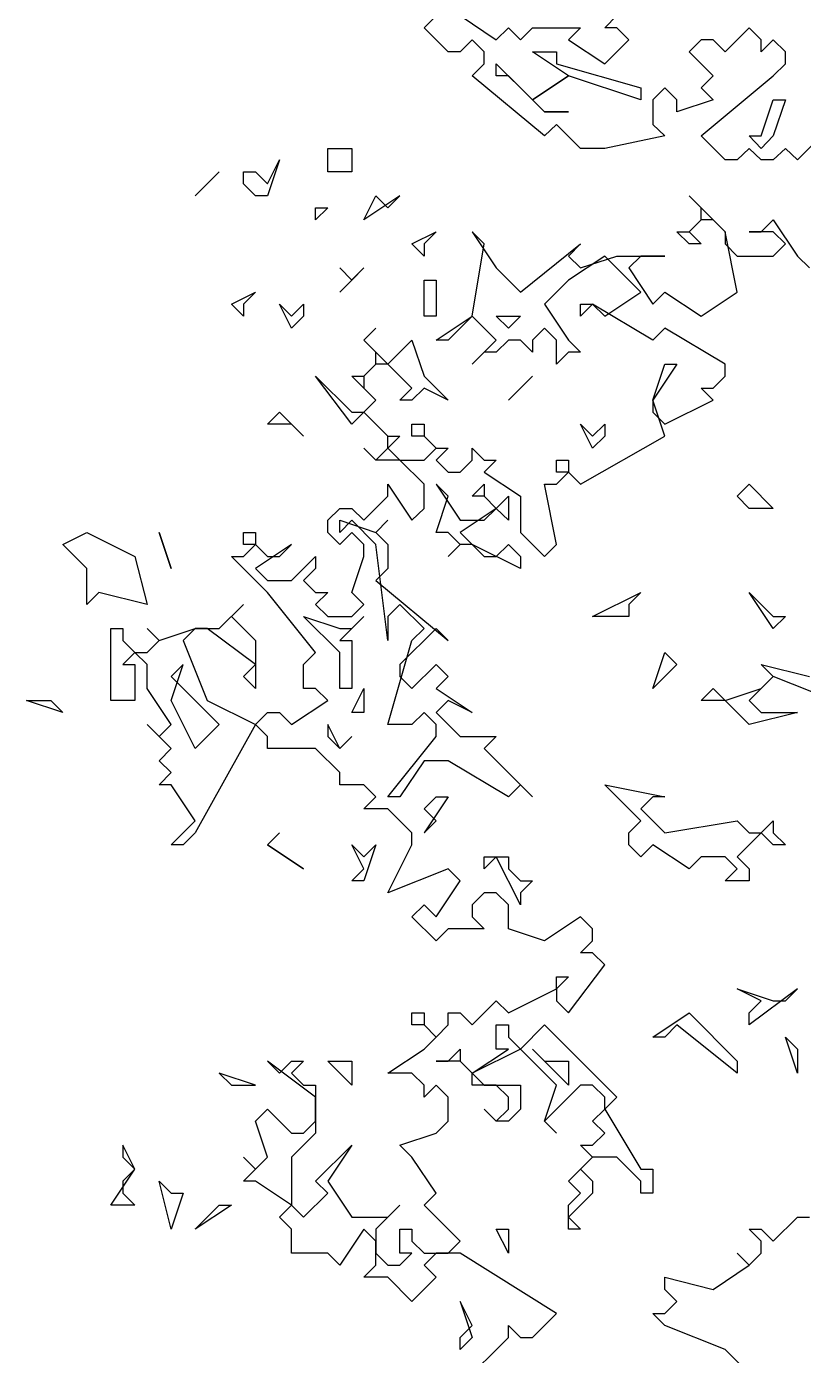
# Model space of a CAD drawing. Header units: millimetres. Extents: x 3633 to 4629, y 3430 to 3787.
# Drawn here: x 4066.57 to 4069.74, y 3715.89 to 3721.3 of the extents above; entities that cross this region are included whole.
import ezdxf

# ---------------------------------------------------------------- set-up
doc = ezdxf.new("R2010")
doc.units = ezdxf.units.MM

# ---------------------------------------------------------------- blocks, each defined once
blk = doc.blocks.new('Pine 3 Elev_133')
at = {"color": 0}
for p, q in [((-2185.2, 4192), (-2145.2, 4231.9)), ((-2125.2, 4212), (-2065.2, 4172.1)), ((-1885.2, 4192), (-1865.2, 4212)), ((-2165.2, 4172.1), (-2185.2, 4192)), ((-2065.2, 4172.1), (-2045.2, 4192)), ((-2045.2, 4192), (-2025.2, 4172.1)), ((-2025.2, 4172.1), (-2005.2, 4192)), ((-2005.2, 4192), (-1925.2, 4192)), ((-1925.2, 4192), (-1945.2, 4172.1)), ((-1865.2, 4192), (-1885.2, 4192)), ((-1845.2, 4172.1), (-1865.2, 4192)), ((-1645.2, 4192), (-1685.2, 4152.1)), ((-1625.2, 4172.1), (-1645.2, 4192)), ((-2145.2, 4152.1), (-2165.2, 4172.1)), ((-2125.2, 4152.1), (-2145.2, 4152.1)), ((-2105.2, 4172.1), (-2125.2, 4152.1)), ((-2085.2, 4152.1), (-2105.2, 4172.1)), ((-2085.2, 4132.1), (-2085.2, 4152.1)), ((-1945.2, 4112.2), (-2005.2, 4152.1)), ((-2005.2, 4152.1), (-1965.2, 4152.1)), ((-1965.2, 4152.1), (-1965.2, 4132.1)), ((-1945.2, 4172.1), (-1885.2, 4132.1)), ((-1885.2, 4132.1), (-1845.2, 4172.1)), ((-1725.2, 4172.1), (-1745.2, 4152.1)), ((-1745.2, 4152.1), (-1705.2, 4112.2)), ((-1705.2, 4172.1), (-1725.2, 4172.1)), ((-1685.2, 4152.1), (-1705.2, 4172.1)), ((-1605.2, 4172.1), (-1625.2, 4152.1)), ((-1625.2, 4152.1), (-1625.2, 4172.1)), ((-1585.2, 4152.1), (-1605.2, 4172.1)), ((-1585.2, 4132.1), (-1585.2, 4152.1)), ((-2105.2, 4112.2), (-2085.2, 4132.1)), ((-2065.2, 4112.2), (-2065.2, 4132.1)), ((-2065.2, 4132.1), (-2005.2, 4072.2)), ((-1965.2, 4132.1), (-1825.2, 4092.2)), ((-1605.2, 4112.2), (-1585.2, 4132.1)), ((-1985.2, 4012.4), (-2105.2, 4112.2)), ((-2045.2, 4112.2), (-2065.2, 4112.2)), ((-1985.2, 4052.3), (-2045.2, 4112.2)), ((-1945.2, 4112.2), (-2005.2, 4072.2)), ((-2005.2, 4072.2), (-1945.2, 4112.2)), ((-1825.2, 4072.2), (-1945.2, 4112.2)), ((-1725.2, 4012.4), (-1605.2, 4112.2)), ((-1705.2, 4112.2), (-1725.2, 4092.2)), ((-1825.2, 4092.2), (-1825.2, 4072.2)), ((-1785.2, 4092.2), (-1805.2, 4072.2)), ((-1765.2, 4072.2), (-1785.2, 4092.2)), ((-1725.2, 4092.2), (-1705.2, 4072.2)), ((-2005.2, 4072.2), (-1985.2, 4052.3)), ((-1805.2, 4072.2), (-1805.2, 4031.3)), ((-1705.2, 4072.2), (-1765.2, 4052.3)), ((-1765.2, 4052.3), (-1765.2, 4072.2)), ((-1625.2, 4012.4), (-1605.2, 4072.2)), ((-1605.2, 4072.2), (-1585.2, 4072.2)), ((-1585.2, 4072.2), (-1605.2, 4012.4)), ((-1985.2, 4052.3), (-1945.2, 4052.3)), ((-1945.2, 4052.3), (-1985.2, 4052.3)), ((-1965.2, 4031.3), (-1985.2, 4012.4)), ((-1925.2, 3991.4), (-1965.2, 4031.3)), ((-1805.2, 4031.3), (-1785.2, 4012.4)), ((-1785.2, 4012.4), (-1885.2, 3991.4)), ((-1685.2, 3972.4), (-1725.2, 4012.4)), ((-1625.2, 3991.4), (-1645.2, 4012.4)), ((-1645.2, 4012.4), (-1625.2, 4012.4)), ((-1605.2, 4012.4), (-1625.2, 3991.4)), ((-1525.2, 4012.4), (-1565.2, 3972.4)), ((-2345.2, 3952.5), (-2345.2, 3991.4)), ((-2345.2, 3991.4), (-2305.2, 3991.4)), ((-2305.2, 3991.4), (-2305.2, 3952.5)), ((-1885.2, 3991.4), (-1925.2, 3991.4)), ((-1645.2, 3991.4), (-1665.2, 3972.4)), ((-1625.2, 3972.4), (-1645.2, 3991.4)), ((-1585.2, 3991.4), (-1605.2, 3972.4)), ((-1565.2, 3972.4), (-1585.2, 3991.4)), ((-2525.2, 3952.5), (-2565.2, 3912.5)), ((-2565.2, 3912.5), (-2525.2, 3952.5)), ((-2485.2, 3932.5), (-2485.2, 3952.5)), ((-2485.2, 3952.5), (-2465.2, 3952.5)), ((-2465.2, 3952.5), (-2445.2, 3932.5)), ((-2445.2, 3932.5), (-2425.2, 3972.4)), ((-2425.2, 3972.4), (-2445.2, 3912.5)), ((-2325.2, 3952.5), (-2345.2, 3952.5)), ((-2305.2, 3952.5), (-2325.2, 3952.5)), ((-1665.2, 3972.4), (-1685.2, 3972.4)), ((-1605.2, 3972.4), (-1625.2, 3972.4)), ((-2465.2, 3912.5), (-2485.2, 3932.5)), ((-2445.2, 3912.5), (-2465.2, 3912.5)), ((-2225.2, 3912.5), (-2285.2, 3872.6)), ((-2285.2, 3872.6), (-2265.2, 3912.5)), ((-2265.2, 3912.5), (-2245.2, 3892.6)), ((-2245.2, 3892.6), (-2225.2, 3912.5)), ((-1725.2, 3892.6), (-1745.2, 3912.5)), ((-1745.2, 3912.5), (-1685.2, 3852.7)), ((-2365.2, 3872.6), (-2365.2, 3892.6)), ((-2365.2, 3892.6), (-2345.2, 3892.6)), ((-2345.2, 3892.6), (-2365.2, 3872.6)), ((-1725.2, 3872.6), (-1725.2, 3892.6)), ((-1725.2, 3872.6), (-1745.2, 3852.7)), ((-1745.2, 3852.7), (-1725.2, 3872.6)), ((-1705.2, 3872.6), (-1725.2, 3872.6)), ((-1685.2, 3852.7), (-1705.2, 3872.6)), ((-1625.2, 3852.7), (-1605.2, 3872.6)), ((-1605.2, 3872.6), (-1565.2, 3812.7)), ((-2205.2, 3832.7), (-2165.2, 3852.7)), ((-2165.2, 3852.7), (-2185.2, 3832.7)), ((-2085.2, 3832.7), (-2105.2, 3852.7)), ((-2105.2, 3852.7), (-2065.2, 3792.8)), ((-1745.2, 3832.7), (-1765.2, 3852.7)), ((-1765.2, 3852.7), (-1745.2, 3852.7)), ((-1745.2, 3852.7), (-1725.2, 3832.7)), ((-1665.2, 3752.9), (-1685.2, 3852.7)), ((-1685.2, 3852.7), (-1685.2, 3832.7)), ((-1605.2, 3852.7), (-1645.2, 3852.7)), ((-1645.2, 3852.7), (-1625.2, 3852.7)), ((-1585.2, 3832.7), (-1605.2, 3852.7)), ((-2185.2, 3812.7), (-2205.2, 3832.7)), ((-2185.2, 3832.7), (-2185.2, 3812.7)), ((-2105.2, 3712.9), (-2085.2, 3832.7)), ((-2025.2, 3752.9), (-1925.2, 3832.7)), ((-1925.2, 3832.7), (-1945.2, 3812.7)), ((-1725.2, 3832.7), (-1745.2, 3832.7)), ((-1685.2, 3832.7), (-1665.2, 3812.7)), ((-1605.2, 3812.7), (-1585.2, 3832.7)), ((-1885.2, 3812.7), (-1945.2, 3772.8)), ((-1945.2, 3812.7), (-1925.2, 3792.8)), ((-1925.2, 3792.8), (-1865.2, 3812.7)), ((-1825.2, 3752.9), (-1885.2, 3812.7)), ((-1865.2, 3812.7), (-1785.2, 3812.7)), ((-1825.2, 3812.7), (-1845.2, 3792.8)), ((-1785.2, 3812.7), (-1825.2, 3812.7)), ((-1665.2, 3812.7), (-1605.2, 3812.7)), ((-1565.2, 3812.7), (-1545.2, 3792.8)), ((-2285.2, 3792.8), (-2325.2, 3752.9)), ((-2305.2, 3772.8), (-2325.2, 3792.8)), ((-2325.2, 3792.8), (-2305.2, 3772.8)), ((-2305.2, 3772.8), (-2285.2, 3792.8)), ((-2065.2, 3792.8), (-2025.2, 3752.9)), ((-1845.2, 3792.8), (-1805.2, 3732.9)), ((-2325.2, 3752.9), (-2305.2, 3772.8)), ((-2185.2, 3772.8), (-2165.2, 3772.8)), ((-2185.2, 3712.9), (-2185.2, 3772.8)), ((-2165.2, 3772.8), (-2165.2, 3712.9)), ((-1945.2, 3772.8), (-1985.2, 3732.9)), ((-2505.2, 3732.9), (-2465.2, 3752.9)), ((-2485.2, 3712.9), (-2505.2, 3732.9)), ((-2465.2, 3752.9), (-2485.2, 3732.9)), ((-2485.2, 3732.9), (-2485.2, 3712.9)), ((-2405.2, 3693), (-2425.2, 3732.9)), ((-2425.2, 3732.9), (-2405.2, 3712.9)), ((-2405.2, 3712.9), (-2385.2, 3732.9)), ((-2385.2, 3732.9), (-2385.2, 3712.9)), ((-1985.2, 3732.9), (-1945.2, 3673)), ((-1905.2, 3732.9), (-1925.2, 3712.9)), ((-1925.2, 3712.9), (-1925.2, 3732.9)), ((-1925.2, 3732.9), (-1905.2, 3732.9)), ((-1805.2, 3673), (-1905.2, 3732.9)), ((-1905.2, 3732.9), (-1885.2, 3712.9)), ((-1885.2, 3712.9), (-1825.2, 3752.9)), ((-1805.2, 3732.9), (-1785.2, 3752.9)), ((-1785.2, 3752.9), (-1725.2, 3712.9)), ((-1725.2, 3712.9), (-1665.2, 3752.9)), ((-2385.2, 3712.9), (-2405.2, 3693)), ((-2165.2, 3712.9), (-2185.2, 3712.9)), ((-2165.2, 3673), (-2105.2, 3712.9)), ((-2105.2, 3712.9), (-2145.2, 3673)), ((-2065.2, 3673), (-2105.2, 3712.9)), ((-2045.2, 3693), (-2065.2, 3712.9)), ((-2065.2, 3712.9), (-2025.2, 3712.9)), ((-2025.2, 3712.9), (-2045.2, 3693)), ((-2285.2, 3673), (-2265.2, 3693)), ((-2265.2, 3693), (-2285.2, 3673)), ((-1985.2, 3693), (-2005.2, 3673)), ((-1965.2, 3673), (-1985.2, 3693)), ((-1785.2, 3693), (-1805.2, 3673)), ((-1685.2, 3633.1), (-1785.2, 3693)), ((-2265.2, 3653), (-2285.2, 3673)), ((-2285.2, 3673), (-2245.2, 3633.1)), ((-2245.2, 3633.1), (-2205.2, 3673)), ((-2205.2, 3673), (-2185.2, 3613.1)), ((-2145.2, 3673), (-2165.2, 3673)), ((-2105.2, 3633.1), (-2065.2, 3673)), ((-2045.2, 3673), (-2065.2, 3653)), ((-2025.2, 3673), (-2045.2, 3673)), ((-2005.2, 3653), (-2025.2, 3673)), ((-2005.2, 3673), (-2005.2, 3653)), ((-1965.2, 3633.1), (-1965.2, 3673)), ((-1945.2, 3673), (-1925.2, 3653)), ((-2265.2, 3633.1), (-2265.2, 3653)), ((-2085.2, 3653), (-2105.2, 3633.1)), ((-2065.2, 3653), (-2085.2, 3653)), ((-1945.2, 3653), (-1965.2, 3633.1)), ((-1925.2, 3653), (-1945.2, 3653)), ((-2285.2, 3613.1), (-2265.2, 3633.1)), ((-2265.2, 3633.1), (-2285.2, 3613.1)), ((-2245.2, 3633.1), (-2265.2, 3633.1)), ((-2205.2, 3593.2), (-2245.2, 3633.1)), ((-1805.2, 3573.2), (-1785.2, 3633.1)), ((-1765.2, 3633.1), (-1805.2, 3573.2)), ((-1785.2, 3633.1), (-1765.2, 3633.1)), ((-1685.2, 3613.1), (-1685.2, 3633.1)), ((-2305.2, 3533.3), (-2365.2, 3613.1)), ((-2365.2, 3613.1), (-2305.2, 3553.2)), ((-2265.2, 3573.2), (-2305.2, 3613.1)), ((-2305.2, 3613.1), (-2285.2, 3613.1)), ((-2285.2, 3613.1), (-2285.2, 3593.2)), ((-2185.2, 3613.1), (-2145.2, 3573.2)), ((-2005.2, 3613.1), (-2045.2, 3573.2)), ((-2045.2, 3573.2), (-2005.2, 3613.1)), ((-1705.2, 3593.2), (-1685.2, 3613.1)), ((-2285.2, 3593.2), (-2265.2, 3573.2)), ((-2225.2, 3573.2), (-2205.2, 3593.2)), ((-2185.2, 3593.2), (-2205.2, 3573.2)), ((-2145.2, 3573.2), (-2185.2, 3593.2)), ((-1705.2, 3573.2), (-1725.2, 3593.2)), ((-1725.2, 3593.2), (-1705.2, 3593.2)), ((-2285.2, 3553.2), (-2265.2, 3573.2)), ((-2265.2, 3573.2), (-2285.2, 3553.2)), ((-2205.2, 3573.2), (-2225.2, 3573.2)), ((-1785.2, 3513.3), (-1805.2, 3573.2)), ((-1805.2, 3573.2), (-1805.2, 3553.2)), ((-1785.2, 3533.3), (-1705.2, 3573.2)), ((-2445.2, 3533.3), (-2425.2, 3553.2)), ((-2405.2, 3533.3), (-2445.2, 3533.3)), ((-2425.2, 3553.2), (-2385.2, 3513.3)), ((-2385.2, 3513.3), (-2405.2, 3533.3)), ((-2285.2, 3553.2), (-2305.2, 3533.3)), ((-2305.2, 3553.2), (-2285.2, 3553.2)), ((-2245.2, 3513.3), (-2285.2, 3553.2)), ((-2285.2, 3553.2), (-2245.2, 3513.3)), ((-2205.2, 3513.3), (-2205.2, 3533.3)), ((-2205.2, 3533.3), (-2185.2, 3533.3)), ((-2185.2, 3533.3), (-2185.2, 3513.3)), ((-1905.2, 3493.3), (-1925.2, 3533.3)), ((-1925.2, 3533.3), (-1905.2, 3513.3)), ((-1905.2, 3513.3), (-1885.2, 3533.3)), ((-1885.2, 3533.3), (-1885.2, 3513.3)), ((-1805.2, 3553.2), (-1785.2, 3533.3)), ((-2245.2, 3493.3), (-2245.2, 3513.3)), ((-2245.2, 3513.3), (-2225.2, 3513.3)), ((-2225.2, 3513.3), (-2245.2, 3493.3)), ((-2185.2, 3513.3), (-2205.2, 3513.3)), ((-2165.2, 3493.3), (-2185.2, 3513.3)), ((-2185.2, 3513.3), (-2165.2, 3493.3)), ((-1925.2, 3433.5), (-1785.2, 3513.3)), ((-1885.2, 3513.3), (-1905.2, 3493.3)), ((-2265.2, 3473.4), (-2285.2, 3493.3)), ((-2285.2, 3493.3), (-2265.2, 3473.4)), ((-2265.2, 3473.4), (-2245.2, 3493.3)), ((-2245.2, 3493.3), (-2225.2, 3473.4)), ((-2185.2, 3473.4), (-2165.2, 3493.3)), ((-2165.2, 3493.3), (-2145.2, 3493.3)), ((-2145.2, 3493.3), (-2165.2, 3473.4)), ((-2105.2, 3473.4), (-2105.2, 3493.3)), ((-2105.2, 3493.3), (-2085.2, 3473.4)), ((-2225.2, 3473.4), (-2265.2, 3473.4)), ((-2185.2, 3433.5), (-2225.2, 3473.4)), ((-2225.2, 3473.4), (-2185.2, 3473.4)), ((-2165.2, 3473.4), (-2145.2, 3453.4)), ((-2125.2, 3453.4), (-2105.2, 3473.4)), ((-2085.2, 3473.4), (-2065.2, 3473.4)), ((-2065.2, 3473.4), (-2085.2, 3453.4)), ((-1965.2, 3453.4), (-1965.2, 3473.4)), ((-1965.2, 3473.4), (-1945.2, 3473.4)), ((-1945.2, 3473.4), (-1945.2, 3453.4)), ((-2145.2, 3453.4), (-2125.2, 3453.4)), ((-2085.2, 3453.4), (-2025.2, 3413.5)), ((-1965.2, 3433.5), (-1945.2, 3453.4)), ((-1945.2, 3453.4), (-1965.2, 3453.4)), ((-1945.2, 3453.4), (-1925.2, 3433.5)), ((-2245.2, 3413.5), (-2245.2, 3433.5)), ((-2245.2, 3433.5), (-2205.2, 3373.6)), ((-2185.2, 3393.5), (-2185.2, 3433.5)), ((-2145.2, 3413.5), (-2165.2, 3433.5)), ((-2165.2, 3433.5), (-2125.2, 3373.6)), ((-2105.2, 3413.5), (-2085.2, 3433.5)), ((-2085.2, 3433.5), (-2085.2, 3413.5)), ((-1965.2, 3333.7), (-1985.2, 3433.5)), ((-1985.2, 3433.5), (-1965.2, 3433.5)), ((-1665.2, 3413.5), (-1645.2, 3433.5)), ((-1645.2, 3433.5), (-1605.2, 3393.5)), ((-2285.2, 3373.6), (-2245.2, 3413.5)), ((-2165.2, 3353.6), (-2145.2, 3413.5)), ((-2085.2, 3413.5), (-2105.2, 3413.5)), ((-2065.2, 3393.5), (-2085.2, 3413.5)), ((-2085.2, 3413.5), (-2065.2, 3393.5)), ((-2065.2, 3393.5), (-2045.2, 3413.5)), ((-2045.2, 3413.5), (-2045.2, 3373.6)), ((-2025.2, 3413.5), (-2025.2, 3353.6)), ((-1645.2, 3393.5), (-1665.2, 3413.5)), ((-2345.2, 3373.6), (-2325.2, 3393.5)), ((-2325.2, 3393.5), (-2305.2, 3393.5)), ((-2305.2, 3393.5), (-2285.2, 3373.6)), ((-2205.2, 3373.6), (-2185.2, 3393.5)), ((-2065.2, 3393.5), (-2125.2, 3353.6)), ((-2085.2, 3373.6), (-2065.2, 3393.5)), ((-2045.2, 3373.6), (-2065.2, 3393.5)), ((-1605.2, 3393.5), (-1645.2, 3393.5)), ((-2345.2, 3353.6), (-2345.2, 3373.6)), ((-2305.2, 3373.6), (-2325.2, 3353.6)), ((-2325.2, 3353.6), (-2325.2, 3373.6)), ((-2325.2, 3373.6), (-2265.2, 3353.6)), ((-2265.2, 3333.7), (-2305.2, 3373.6)), ((-2245.2, 3373.6), (-2265.2, 3353.6)), ((-2265.2, 3353.6), (-2245.2, 3373.6)), ((-2125.2, 3373.6), (-2085.2, 3373.6)), ((-2785.2, 3333.7), (-2745.2, 3353.6)), ((-2745.2, 3293.7), (-2785.2, 3333.7)), ((-2745.2, 3353.6), (-2665.2, 3313.7)), ((-2625.2, 3353.6), (-2605.2, 3293.7)), ((-2605.2, 3293.7), (-2625.2, 3353.6)), ((-2485.2, 3333.7), (-2485.2, 3353.6)), ((-2485.2, 3353.6), (-2465.2, 3353.6)), ((-2485.2, 3313.7), (-2465.2, 3333.7)), ((-2465.2, 3333.7), (-2485.2, 3333.7)), ((-2465.2, 3353.6), (-2465.2, 3333.7)), ((-2465.2, 3333.7), (-2445.2, 3313.7)), ((-2405.2, 3333.7), (-2465.2, 3293.7)), ((-2425.2, 3313.7), (-2405.2, 3333.7)), ((-2325.2, 3333.7), (-2345.2, 3353.6)), ((-2305.2, 3353.6), (-2325.2, 3333.7)), ((-2285.2, 3333.7), (-2305.2, 3353.6)), ((-2285.2, 3313.7), (-2285.2, 3333.7)), ((-2265.2, 3353.6), (-2245.2, 3333.7)), ((-2245.2, 3174), (-2265.2, 3333.7)), ((-2245.2, 3333.7), (-2245.2, 3293.7)), ((-2145.2, 3353.6), (-2165.2, 3353.6)), ((-2125.2, 3333.7), (-2145.2, 3353.6)), ((-2125.2, 3333.7), (-2145.2, 3313.7)), ((-2145.2, 3313.7), (-2125.2, 3333.7)), ((-2125.2, 3353.6), (-2085.2, 3313.7)), ((-2105.2, 3333.7), (-2125.2, 3333.7)), ((-2025.2, 3293.7), (-2105.2, 3333.7)), ((-2065.2, 3313.7), (-2045.2, 3333.7)), ((-2045.2, 3333.7), (-2025.2, 3313.7)), ((-2025.2, 3353.6), (-1985.2, 3313.7)), ((-1985.2, 3313.7), (-1965.2, 3333.7)), ((-2665.2, 3313.7), (-2645.2, 3233.8)), ((-2445.2, 3253.8), (-2505.2, 3313.7)), ((-2505.2, 3313.7), (-2485.2, 3313.7)), ((-2445.2, 3313.7), (-2425.2, 3313.7)), ((-2405.2, 3273.8), (-2365.2, 3313.7)), ((-2365.2, 3313.7), (-2365.2, 3293.7)), ((-2305.2, 3253.8), (-2285.2, 3313.7)), ((-2085.2, 3313.7), (-2065.2, 3313.7)), ((-2025.2, 3313.7), (-2025.2, 3293.7)), ((-2745.2, 3233.8), (-2745.2, 3293.7)), ((-2465.2, 3293.7), (-2445.2, 3273.8)), ((-2365.2, 3293.7), (-2385.2, 3273.8)), ((-2245.2, 3293.7), (-2265.2, 3273.8)), ((-2445.2, 3273.8), (-2405.2, 3273.8)), ((-2385.2, 3273.8), (-2365.2, 3253.8)), ((-2265.2, 3273.8), (-2145.2, 3174)), ((-2725.2, 3253.8), (-2745.2, 3233.8)), ((-2645.2, 3233.8), (-2725.2, 3253.8)), ((-2365.2, 3154), (-2445.2, 3253.8)), ((-2365.2, 3253.8), (-2345.2, 3253.8)), ((-2345.2, 3253.8), (-2365.2, 3233.8)), ((-2285.2, 3233.8), (-2305.2, 3253.8)), ((-1905.2, 3213.9), (-1825.2, 3253.8)), ((-1825.2, 3253.8), (-1845.2, 3233.8)), ((-1605.2, 3193.9), (-1645.2, 3253.8)), ((-1645.2, 3253.8), (-1605.2, 3213.9)), ((-2525.2, 3193.9), (-2485.2, 3233.8)), ((-2485.2, 3233.8), (-2505.2, 3213.9)), ((-2365.2, 3233.8), (-2345.2, 3213.9)), ((-2305.2, 3213.9), (-2285.2, 3233.8)), ((-2225.2, 3233.8), (-2245.2, 3213.9)), ((-2185.2, 3193.9), (-2225.2, 3233.8)), ((-1845.2, 3233.8), (-1845.2, 3213.9)), ((-2505.2, 3213.9), (-2465.2, 3174)), ((-2325.2, 3154), (-2385.2, 3213.9)), ((-2385.2, 3213.9), (-2325.2, 3193.9)), ((-2345.2, 3213.9), (-2305.2, 3213.9)), ((-2285.2, 3213.9), (-2325.2, 3174)), ((-2305.2, 3193.9), (-2285.2, 3213.9)), ((-2245.2, 3213.9), (-2245.2, 3174)), ((-1845.2, 3213.9), (-1905.2, 3213.9)), ((-1585.2, 3213.9), (-1605.2, 3193.9)), ((-1605.2, 3213.9), (-1585.2, 3213.9)), ((-2705.2, 3074.1), (-2705.2, 3193.9)), ((-2705.2, 3193.9), (-2685.2, 3193.9)), ((-2685.2, 3193.9), (-2685.2, 3174)), ((-2625.2, 3174), (-2645.2, 3193.9)), ((-2645.2, 3193.9), (-2625.2, 3174)), ((-2625.2, 3174), (-2565.2, 3193.9)), ((-2565.2, 3193.9), (-2585.2, 3174)), ((-2565.2, 3193.9), (-2525.2, 3193.9)), ((-2545.2, 3193.9), (-2565.2, 3193.9)), ((-2465.2, 3134), (-2545.2, 3193.9)), ((-2325.2, 3193.9), (-2305.2, 3193.9)), ((-2165.2, 3193.9), (-2225.2, 3134)), ((-2205.2, 3174), (-2185.2, 3193.9)), ((-2145.2, 3174), (-2165.2, 3193.9)), ((-2685.2, 3174), (-2665.2, 3154)), ((-2645.2, 3154), (-2625.2, 3174)), ((-2585.2, 3174), (-2545.2, 3074.1)), ((-2465.2, 3174), (-2465.2, 3094.1)), ((-2325.2, 3174), (-2305.2, 3174)), ((-2305.2, 3174), (-2305.2, 3094.1)), ((-2245.2, 3034.2), (-2205.2, 3174)), ((-2665.2, 3154), (-2685.2, 3134)), ((-2645.2, 3134), (-2665.2, 3154)), ((-2665.2, 3154), (-2645.2, 3154)), ((-2385.2, 3134), (-2365.2, 3154)), ((-2325.2, 3094.1), (-2325.2, 3154)), ((-1805.2, 3094.1), (-1785.2, 3154)), ((-1785.2, 3154), (-1765.2, 3134)), ((-2685.2, 3134), (-2665.2, 3134)), ((-2665.2, 3134), (-2665.2, 3074.1)), ((-2645.2, 3094.1), (-2645.2, 3134)), ((-2605.2, 3074.1), (-2585.2, 3134)), ((-2585.2, 3134), (-2605.2, 3114.1)), ((-2605.2, 3114.1), (-2525.2, 3034.2)), ((-2485.2, 3114.1), (-2465.2, 3134)), ((-2465.2, 3094.1), (-2485.2, 3114.1)), ((-2385.2, 3094.1), (-2385.2, 3134)), ((-2225.2, 3134), (-2225.2, 3114.1)), ((-2225.2, 3114.1), (-2205.2, 3094.1)), ((-2205.2, 3094.1), (-2165.2, 3134)), ((-2165.2, 3134), (-2145.2, 3114.1)), ((-2145.2, 3114.1), (-2165.2, 3094.1)), ((-1765.2, 3134), (-1805.2, 3094.1)), ((-1605.2, 3114.1), (-1645.2, 3074.1)), ((-1605.2, 3114.1), (-1625.2, 3134)), ((-1625.2, 3134), (-1545.2, 3114.1)), ((-1625.2, 3094.1), (-1605.2, 3114.1)), ((-1505.2, 3074.1), (-1605.2, 3114.1)), ((-2605.2, 3034.2), (-2645.2, 3094.1)), ((-2365.2, 3094.1), (-2385.2, 3094.1)), ((-2345.2, 3074.1), (-2365.2, 3094.1)), ((-2305.2, 3094.1), (-2325.2, 3094.1)), ((-2305.2, 3054.2), (-2285.2, 3094.1)), ((-2285.2, 3094.1), (-2285.2, 3054.2)), ((-2165.2, 3094.1), (-2105.2, 3054.2)), ((-1725.2, 3074.1), (-1705.2, 3094.1)), ((-1705.2, 3094.1), (-1685.2, 3074.1)), ((-1685.2, 3074.1), (-1625.2, 3094.1)), ((-2785.2, 3054.2), (-2845.2, 3074.1)), ((-2845.2, 3074.1), (-2805.2, 3074.1)), ((-2805.2, 3074.1), (-2785.2, 3054.2)), ((-2665.2, 3074.1), (-2705.2, 3074.1)), ((-2565.2, 2994.3), (-2605.2, 3074.1)), ((-2545.2, 3074.1), (-2465.2, 3034.2)), ((-2405.2, 3034.2), (-2345.2, 3074.1)), ((-2145.2, 3074.1), (-2165.2, 3054.2)), ((-2105.2, 3054.2), (-2145.2, 3074.1)), ((-1685.2, 3074.1), (-1725.2, 3074.1)), ((-1645.2, 3034.2), (-1685.2, 3074.1)), ((-1645.2, 3074.1), (-1625.2, 3054.2)), ((-2465.2, 3034.2), (-2445.2, 3054.2)), ((-2445.2, 3054.2), (-2425.2, 3054.2)), ((-2425.2, 3054.2), (-2405.2, 3034.2)), ((-2285.2, 3054.2), (-2305.2, 3054.2)), ((-2185.2, 3054.2), (-2205.2, 3034.2)), ((-2165.2, 3034.2), (-2185.2, 3054.2)), ((-2165.2, 3054.2), (-2125.2, 3014.3)), ((-1565.2, 3054.2), (-1645.2, 3034.2)), ((-1625.2, 3054.2), (-1565.2, 3054.2)), ((-2605.2, 2994.3), (-2645.2, 3034.2)), ((-2645.2, 3034.2), (-2625.2, 3014.3)), ((-2625.2, 3014.3), (-2605.2, 3034.2)), ((-2465.2, 3034.2), (-2565.2, 2854.6)), ((-2525.2, 3034.2), (-2565.2, 2994.3)), ((-2445.2, 3014.3), (-2465.2, 3034.2)), ((-2325.2, 2994.3), (-2345.2, 3034.2)), ((-2345.2, 3034.2), (-2345.2, 3014.3)), ((-2205.2, 3034.2), (-2245.2, 3034.2)), ((-2165.2, 3014.3), (-2165.2, 3034.2)), ((-2445.2, 2994.3), (-2445.2, 3014.3)), ((-2345.2, 3014.3), (-2325.2, 2994.3)), ((-2325.2, 2994.3), (-2305.2, 3014.3)), ((-2305.2, 3014.3), (-2325.2, 2994.3)), ((-2245.2, 2914.4), (-2165.2, 3014.3)), ((-2125.2, 3014.3), (-2065.2, 3014.3)), ((-2065.2, 3014.3), (-2085.2, 2994.3)), ((-2625.2, 2974.3), (-2605.2, 2994.3)), ((-2365.2, 2994.3), (-2445.2, 2994.3)), ((-2325.2, 2954.4), (-2365.2, 2994.3)), ((-2085.2, 2994.3), (-2005.2, 2914.4)), ((-2605.2, 2954.4), (-2625.2, 2974.3)), ((-2185.2, 2974.3), (-2225.2, 2914.4)), ((-2145.2, 2974.3), (-2185.2, 2974.3)), ((-2045.2, 2914.4), (-2145.2, 2974.3)), ((-2625.2, 2934.4), (-2605.2, 2954.4)), ((-2325.2, 2934.4), (-2325.2, 2954.4)), ((-2605.2, 2934.4), (-2625.2, 2934.4)), ((-2565.2, 2874.5), (-2605.2, 2934.4)), ((-2285.2, 2934.4), (-2325.2, 2934.4)), ((-2265.2, 2914.4), (-2285.2, 2934.4)), ((-2285.2, 2894.5), (-2265.2, 2914.4)), ((-2225.2, 2914.4), (-2245.2, 2914.4)), ((-2185.2, 2894.5), (-2165.2, 2914.4)), ((-2145.2, 2914.4), (-2185.2, 2854.6)), ((-2165.2, 2914.4), (-2145.2, 2914.4)), ((-2025.2, 2934.4), (-2045.2, 2914.4)), ((-2005.2, 2914.4), (-2025.2, 2934.4)), ((-1825.2, 2874.5), (-1885.2, 2934.4)), ((-1885.2, 2934.4), (-1785.2, 2914.4)), ((-1805.2, 2914.4), (-1825.2, 2894.5)), ((-1785.2, 2914.4), (-1805.2, 2914.4)), ((-2245.2, 2894.5), (-2285.2, 2894.5)), ((-2205.2, 2854.6), (-2245.2, 2894.5)), ((-2165.2, 2874.5), (-2185.2, 2894.5)), ((-1825.2, 2894.5), (-1785.2, 2854.6)), ((-2605.2, 2834.6), (-2565.2, 2874.5)), ((-2185.2, 2854.6), (-2165.2, 2874.5)), ((-1845.2, 2854.6), (-1825.2, 2874.5)), ((-1785.2, 2854.6), (-1665.2, 2874.5)), ((-1665.2, 2874.5), (-1645.2, 2854.6)), ((-1625.2, 2854.6), (-1605.2, 2874.5)), ((-1605.2, 2874.5), (-1605.2, 2854.6)), ((-2565.2, 2854.6), (-2585.2, 2834.6)), ((-2445.2, 2834.6), (-2425.2, 2854.6)), ((-2425.2, 2854.6), (-2445.2, 2834.6)), ((-2205.2, 2834.6), (-2205.2, 2854.6)), ((-1845.2, 2834.6), (-1845.2, 2854.6)), ((-1625.2, 2854.6), (-1665.2, 2814.6)), ((-1645.2, 2854.6), (-1625.2, 2854.6)), ((-1605.2, 2834.6), (-1625.2, 2854.6)), ((-1605.2, 2854.6), (-1585.2, 2834.6)), ((-2585.2, 2834.6), (-2605.2, 2834.6)), ((-2385.2, 2794.7), (-2445.2, 2834.6)), ((-2445.2, 2834.6), (-2385.2, 2794.7)), ((-2285.2, 2794.7), (-2305.2, 2834.6)), ((-2305.2, 2834.6), (-2285.2, 2814.6)), ((-2265.2, 2834.6), (-2285.2, 2774.7)), ((-2285.2, 2814.6), (-2265.2, 2834.6)), ((-2245.2, 2754.8), (-2205.2, 2834.6)), ((-1825.2, 2814.6), (-1845.2, 2834.6)), ((-1805.2, 2834.6), (-1825.2, 2814.6)), ((-1745.2, 2794.7), (-1805.2, 2834.6)), ((-1585.2, 2834.6), (-1605.2, 2834.6)), ((-2065.2, 2814.6), (-2085.2, 2794.7)), ((-2085.2, 2794.7), (-2085.2, 2814.6)), ((-2085.2, 2814.6), (-2045.2, 2814.6)), ((-2025.2, 2734.8), (-2065.2, 2814.6)), ((-2045.2, 2814.6), (-2045.2, 2794.7)), ((-1725.2, 2814.6), (-1745.2, 2794.7)), ((-1685.2, 2814.6), (-1725.2, 2814.6)), ((-1665.2, 2794.7), (-1685.2, 2814.6)), ((-1665.2, 2814.6), (-1645.2, 2794.7)), ((-2305.2, 2774.7), (-2285.2, 2794.7)), ((-2145.2, 2794.7), (-2245.2, 2754.8)), ((-2125.2, 2774.7), (-2145.2, 2794.7)), ((-2045.2, 2794.7), (-2025.2, 2774.7)), ((-1685.2, 2774.7), (-1665.2, 2794.7)), ((-1645.2, 2794.7), (-1645.2, 2774.7)), ((-2285.2, 2774.7), (-2305.2, 2774.7)), ((-2165.2, 2714.8), (-2125.2, 2774.7)), ((-2025.2, 2774.7), (-2005.2, 2774.7)), ((-2005.2, 2774.7), (-2025.2, 2754.8)), ((-1645.2, 2774.7), (-1685.2, 2774.7)), ((-2085.2, 2754.8), (-2105.2, 2734.8)), ((-2065.2, 2754.8), (-2085.2, 2754.8)), ((-2045.2, 2734.8), (-2065.2, 2754.8)), ((-2025.2, 2754.8), (-2025.2, 2734.8)), ((-2205.2, 2714.8), (-2185.2, 2734.8)), ((-2185.2, 2734.8), (-2165.2, 2714.8)), ((-2105.2, 2734.8), (-2105.2, 2714.8)), ((-2045.2, 2694.9), (-2045.2, 2734.8)), ((-2165.2, 2674.9), (-2205.2, 2714.8)), ((-2145.2, 2694.9), (-2165.2, 2674.9)), ((-2085.2, 2694.9), (-2145.2, 2694.9)), ((-2105.2, 2714.8), (-2085.2, 2694.9)), ((-1985.2, 2674.9), (-2045.2, 2694.9)), ((-1925.2, 2714.8), (-1985.2, 2674.9)), ((-1905.2, 2694.9), (-1925.2, 2714.8)), ((-1905.2, 2674.9), (-1905.2, 2694.9)), ((-1925.2, 2654.9), (-1905.2, 2674.9)), ((-1905.2, 2654.9), (-1925.2, 2654.9)), ((-1885.2, 2635), (-1905.2, 2654.9)), ((-1945.2, 2555.1), (-1885.2, 2635)), ((-1965.2, 2595.1), (-1965.2, 2615)), ((-1965.2, 2615), (-1945.2, 2615)), ((-1945.2, 2615), (-1965.2, 2595.1)), ((-2045.2, 2555.1), (-1965.2, 2595.1)), ((-1965.2, 2595.1), (-1965.2, 2575.1)), ((-1625.2, 2575.1), (-1665.2, 2595.1)), ((-1665.2, 2595.1), (-1605.2, 2575.1)), ((-1565.2, 2595.1), (-1645.2, 2535.2)), ((-1585.2, 2575.1), (-1565.2, 2595.1)), ((-2105.2, 2535.2), (-2065.2, 2575.1)), ((-2065.2, 2575.1), (-2045.2, 2555.1)), ((-1965.2, 2575.1), (-1945.2, 2555.1)), ((-1645.2, 2555.1), (-1625.2, 2575.1)), ((-1605.2, 2575.1), (-1585.2, 2575.1)), ((-2205.2, 2535.2), (-2205.2, 2555.1)), ((-2205.2, 2555.1), (-2185.2, 2555.1)), ((-2185.2, 2555.1), (-2185.2, 2535.2)), ((-2145.2, 2535.2), (-2145.2, 2555.1)), ((-2145.2, 2555.1), (-2125.2, 2555.1)), ((-2125.2, 2555.1), (-2105.2, 2535.2)), ((-1805.2, 2515.2), (-1745.2, 2555.1)), ((-1745.2, 2555.1), (-1665.2, 2475.3)), ((-1645.2, 2535.2), (-1645.2, 2555.1)), ((-2185.2, 2535.2), (-2205.2, 2535.2)), ((-2165.2, 2515.2), (-2185.2, 2535.2)), ((-2185.2, 2535.2), (-2165.2, 2515.2)), ((-2165.2, 2515.2), (-2145.2, 2535.2)), ((-2065.2, 2495.2), (-2065.2, 2535.2)), ((-2065.2, 2535.2), (-2045.2, 2535.2)), ((-2045.2, 2535.2), (-2045.2, 2515.2)), ((-2025.2, 2495.2), (-1985.2, 2535.2)), ((-1985.2, 2535.2), (-1865.2, 2415.4)), ((-1765.2, 2535.2), (-1785.2, 2515.2)), ((-1665.2, 2455.3), (-1765.2, 2535.2)), ((-2245.2, 2455.3), (-2185.2, 2495.2)), ((-2185.2, 2495.2), (-2165.2, 2515.2)), ((-2145.2, 2475.3), (-2125.2, 2495.2)), ((-2125.2, 2495.2), (-2125.2, 2475.3)), ((-2025.2, 2495.2), (-2105.2, 2455.3)), ((-2105.2, 2455.3), (-2045.2, 2495.2)), ((-2045.2, 2495.2), (-2065.2, 2495.2)), ((-2045.2, 2515.2), (-2025.2, 2495.2)), ((-1965.2, 2435.4), (-2025.2, 2495.2)), ((-1945.2, 2435.4), (-2005.2, 2495.2)), ((-2005.2, 2495.2), (-1985.2, 2475.3)), ((-1785.2, 2515.2), (-1805.2, 2515.2)), ((-1565.2, 2455.3), (-1585.2, 2515.2)), ((-1585.2, 2515.2), (-1565.2, 2495.2)), ((-1565.2, 2495.2), (-1565.2, 2455.3)), ((-2365.2, 2415.4), (-2445.2, 2475.3)), ((-2445.2, 2475.3), (-2425.2, 2455.3)), ((-2425.2, 2455.3), (-2405.2, 2475.3)), ((-2405.2, 2475.3), (-2385.2, 2475.3)), ((-2385.2, 2475.3), (-2405.2, 2455.3)), ((-2305.2, 2435.4), (-2345.2, 2475.3)), ((-2345.2, 2475.3), (-2305.2, 2475.3)), ((-2305.2, 2475.3), (-2305.2, 2435.4)), ((-2125.2, 2475.3), (-2165.2, 2475.3)), ((-2165.2, 2475.3), (-2145.2, 2475.3)), ((-2105.2, 2455.3), (-2125.2, 2475.3)), ((-2125.2, 2475.3), (-2105.2, 2455.3)), ((-1985.2, 2475.3), (-1945.2, 2475.3)), ((-1945.2, 2475.3), (-1945.2, 2435.4)), ((-1665.2, 2475.3), (-1665.2, 2455.3)), ((-2465.2, 2435.4), (-2525.2, 2455.3)), ((-2525.2, 2455.3), (-2505.2, 2435.4)), ((-2405.2, 2455.3), (-2385.2, 2435.4)), ((-2205.2, 2455.3), (-2245.2, 2455.3)), ((-2185.2, 2435.4), (-2205.2, 2455.3)), ((-2105.2, 2455.3), (-2085.2, 2435.4)), ((-2105.2, 2435.4), (-2105.2, 2455.3)), ((-2505.2, 2435.4), (-2465.2, 2435.4)), ((-2385.2, 2435.4), (-2365.2, 2435.4)), ((-2365.2, 2435.4), (-2365.2, 2355.5)), ((-2165.2, 2435.4), (-2185.2, 2415.4)), ((-2185.2, 2415.4), (-2185.2, 2435.4)), ((-2145.2, 2415.4), (-2165.2, 2435.4)), ((-2065.2, 2435.4), (-2105.2, 2435.4)), ((-2085.2, 2435.4), (-2025.2, 2435.4)), ((-2045.2, 2415.4), (-2065.2, 2435.4)), ((-2025.2, 2435.4), (-2025.2, 2395.4)), ((-1925.2, 2435.4), (-1985.2, 2375.5)), ((-1985.2, 2375.5), (-1965.2, 2435.4)), ((-1905.2, 2435.4), (-1925.2, 2435.4)), ((-1885.2, 2415.4), (-1905.2, 2435.4)), ((-2365.2, 2375.5), (-2365.2, 2415.4)), ((-2145.2, 2375.5), (-2145.2, 2415.4)), ((-2045.2, 2395.4), (-2045.2, 2415.4)), ((-1865.2, 2415.4), (-1885.2, 2395.4)), ((-1885.2, 2395.4), (-1885.2, 2415.4)), ((-2465.2, 2375.5), (-2445.2, 2395.4)), ((-2445.2, 2395.4), (-2405.2, 2355.5)), ((-2065.2, 2375.5), (-2085.2, 2395.4)), ((-2085.2, 2395.4), (-2065.2, 2375.5)), ((-2065.2, 2375.5), (-2045.2, 2395.4)), ((-2025.2, 2395.4), (-2045.2, 2375.5)), ((-1905.2, 2375.5), (-1885.2, 2395.4)), ((-1885.2, 2395.4), (-1825.2, 2295.6)), ((-2445.2, 2315.6), (-2465.2, 2375.5)), ((-2385.2, 2355.5), (-2365.2, 2375.5)), ((-2165.2, 2355.5), (-2145.2, 2375.5)), ((-2045.2, 2375.5), (-2065.2, 2375.5)), ((-1985.2, 2375.5), (-1965.2, 2355.5)), ((-1965.2, 2355.5), (-1985.2, 2375.5)), ((-1885.2, 2355.5), (-1905.2, 2375.5)), ((-2405.2, 2355.5), (-2385.2, 2355.5)), ((-2365.2, 2355.5), (-2405.2, 2315.6)), ((-2225.2, 2335.6), (-2165.2, 2355.5)), ((-1905.2, 2335.6), (-1885.2, 2355.5)), ((-2665.2, 2295.6), (-2685.2, 2335.6)), ((-2685.2, 2335.6), (-2685.2, 2315.6)), ((-2365.2, 2275.7), (-2305.2, 2335.6)), ((-2305.2, 2335.6), (-2345.2, 2275.7)), ((-2205.2, 2315.6), (-2225.2, 2335.6)), ((-1905.2, 2315.6), (-1925.2, 2335.6)), ((-1925.2, 2335.6), (-1905.2, 2335.6)), ((-2685.2, 2315.6), (-2665.2, 2295.6)), ((-2465.2, 2295.6), (-2485.2, 2315.6)), ((-2485.2, 2315.6), (-2465.2, 2295.6)), ((-2465.2, 2295.6), (-2445.2, 2315.6)), ((-2405.2, 2315.6), (-2405.2, 2235.7)), ((-2165.2, 2255.7), (-2205.2, 2315.6)), ((-1945.2, 2275.7), (-1905.2, 2315.6)), ((-1905.2, 2315.6), (-1925.2, 2295.6)), ((-1865.2, 2315.6), (-1905.2, 2315.6)), ((-1825.2, 2275.7), (-1865.2, 2315.6)), ((-2705.2, 2235.7), (-2665.2, 2295.6)), ((-2665.2, 2295.6), (-2685.2, 2275.7)), ((-2685.2, 2275.7), (-2685.2, 2255.7)), ((-2605.2, 2195.8), (-2625.2, 2275.7)), ((-2625.2, 2275.7), (-2605.2, 2255.7)), ((-2485.2, 2275.7), (-2465.2, 2295.6)), ((-2465.2, 2275.7), (-2485.2, 2275.7)), ((-2405.2, 2235.7), (-2465.2, 2275.7)), ((-2345.2, 2255.7), (-2365.2, 2275.7)), ((-2345.2, 2275.7), (-2305.2, 2215.8)), ((-1925.2, 2255.7), (-1945.2, 2275.7)), ((-1925.2, 2295.6), (-1905.2, 2275.7)), ((-1905.2, 2275.7), (-1905.2, 2255.7)), ((-1825.2, 2295.6), (-1805.2, 2295.6)), ((-1825.2, 2255.7), (-1825.2, 2275.7)), ((-1805.2, 2295.6), (-1805.2, 2255.7)), ((-2685.2, 2255.7), (-2665.2, 2235.7)), ((-2585.2, 2255.7), (-2605.2, 2195.8)), ((-2605.2, 2255.7), (-2585.2, 2255.7)), ((-2385.2, 2215.8), (-2345.2, 2255.7)), ((-2185.2, 2235.7), (-2165.2, 2255.7)), ((-1905.2, 2255.7), (-1945.2, 2215.8)), ((-1945.2, 2235.7), (-1925.2, 2255.7)), ((-1805.2, 2255.7), (-1825.2, 2255.7)), ((-2665.2, 2235.7), (-2705.2, 2235.7)), ((-2565.2, 2195.8), (-2525.2, 2235.7)), ((-2505.2, 2235.7), (-2565.2, 2195.8)), ((-2525.2, 2235.7), (-2505.2, 2235.7)), ((-2425.2, 2215.8), (-2405.2, 2235.7)), ((-2405.2, 2235.7), (-2385.2, 2215.8)), ((-2225.2, 2235.7), (-2265.2, 2195.8)), ((-2245.2, 2215.8), (-2225.2, 2235.7)), ((-2125.2, 2175.9), (-2185.2, 2235.7)), ((-1945.2, 2195.8), (-1945.2, 2235.7)), ((-2405.2, 2195.8), (-2425.2, 2215.8)), ((-2305.2, 2215.8), (-2245.2, 2215.8)), ((-1945.2, 2215.8), (-1925.2, 2195.8)), ((-1605.2, 2175.9), (-1565.2, 2215.8)), ((-1565.2, 2215.8), (-1545.2, 2215.8)), ((-2405.2, 2155.9), (-2405.2, 2195.8)), ((-2285.2, 2195.8), (-2325.2, 2135.9)), ((-2265.2, 2175.9), (-2285.2, 2195.8)), ((-2265.2, 2195.8), (-2265.2, 2155.9)), ((-2225.2, 2155.9), (-2225.2, 2195.8)), ((-2225.2, 2195.8), (-2205.2, 2195.8)), ((-2205.2, 2195.8), (-2205.2, 2175.9)), ((-2045.2, 2155.9), (-2065.2, 2195.8)), ((-2065.2, 2195.8), (-2045.2, 2195.8)), ((-2045.2, 2195.8), (-2045.2, 2155.9)), ((-1925.2, 2195.8), (-1945.2, 2195.8)), ((-1625.2, 2175.9), (-1645.2, 2195.8)), ((-1645.2, 2195.8), (-1625.2, 2195.8)), ((-1625.2, 2195.8), (-1605.2, 2175.9)), ((-2265.2, 2135.9), (-2265.2, 2175.9)), ((-2205.2, 2175.9), (-2185.2, 2155.9)), ((-2145.2, 2155.9), (-2125.2, 2175.9)), ((-1625.2, 2155.9), (-1625.2, 2175.9)), ((-2345.2, 2155.9), (-2405.2, 2155.9)), ((-2325.2, 2135.9), (-2345.2, 2155.9)), ((-2265.2, 2155.9), (-2245.2, 2135.9)), ((-2225.2, 2135.9), (-2205.2, 2155.9)), ((-2205.2, 2155.9), (-2225.2, 2155.9)), ((-2165.2, 2155.9), (-2185.2, 2135.9)), ((-2185.2, 2155.9), (-2145.2, 2155.9)), ((-2125.2, 2155.9), (-2165.2, 2155.9)), ((-1965.2, 2056.1), (-2125.2, 2155.9)), ((-1645.2, 2135.9), (-1665.2, 2155.9)), ((-1665.2, 2155.9), (-1645.2, 2135.9)), ((-1645.2, 2135.9), (-1625.2, 2155.9)), ((-2285.2, 2116), (-2265.2, 2135.9)), ((-2245.2, 2135.9), (-2225.2, 2135.9)), ((-2185.2, 2135.9), (-2165.2, 2116)), ((-1705.2, 2096), (-1645.2, 2135.9)), ((-2245.2, 2116), (-2285.2, 2116)), ((-2205.2, 2076), (-2245.2, 2116)), ((-2165.2, 2116), (-2205.2, 2076)), ((-1785.2, 2096), (-1785.2, 2116)), ((-1785.2, 2116), (-1705.2, 2096)), ((-2105.2, 2036.1), (-2125.2, 2076)), ((-2125.2, 2076), (-2105.2, 2016.2)), ((-1765.2, 2076), (-1785.2, 2096)), ((-1785.2, 2056.1), (-1765.2, 2076)), ((-2005.2, 2016.2), (-1965.2, 2056.1)), ((-1785.2, 2036.1), (-1805.2, 2056.1)), ((-1805.2, 2056.1), (-1785.2, 2056.1)), ((-2125.2, 2016.2), (-2105.2, 2036.1)), ((-2045.2, 2016.2), (-2045.2, 2036.1)), ((-2045.2, 2036.1), (-2025.2, 2016.2)), ((-1685.2, 1996.2), (-1785.2, 2036.1)), ((-2205.2, 1856.5), (-2045.2, 2016.2)), ((-2125.2, 1996.2), (-2125.2, 2016.2)), ((-2105.2, 2016.2), (-2125.2, 1996.2)), ((-2025.2, 2016.2), (-2005.2, 2016.2)), ((-1605.2, 1916.3), (-1685.2, 1996.2))]:
    blk.add_line(p, q, dxfattribs=at)

msp = doc.modelspace()

# ---------------------------------------------------------------- block references
at = {"color": 0, "xscale": 0.002454764377558604, "yscale": 0.002454764377558604, "zscale": 0.002454764377558604}
msp.add_blockref('Pine 3 Elev_133', (4073.5545, 3711.0093), dxfattribs=at)

doc.saveas('drawing.dxf')
